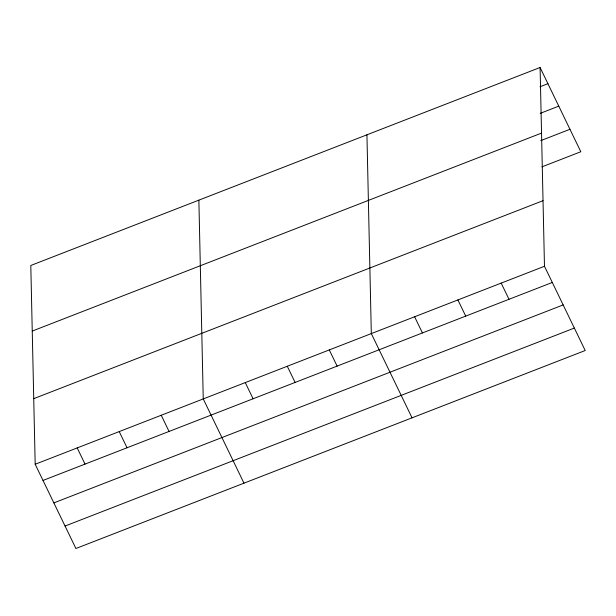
<?xml version="1.0" encoding="UTF-8"?>
<svg xmlns="http://www.w3.org/2000/svg" width="616" height="616" viewBox="0 0 616 616"><rect width="100%" height="100%" fill="white"/><g stroke="black" fill="none" stroke-linecap="round" stroke-linejoin="round"><path stroke-width="0.92" d="M540.093 67.498L30.8 265.481L35.181 464.256L75.907 548.502L585.2 350.519L544.475 266.281L540.093 67.498L580.819 151.744L541.949 166.859M539.962 86.779L547.917 83.684M540.224 113.359L558.774 106.144M32.248 331.077L541.541 133.095M540.81 140.617L569.962 129.283M33.734 398.66L543.027 200.685M35.181 464.256L544.475 266.281M43.005 480.442L552.298 282.459M53.862 502.895L563.155 304.92M65.05 526.041L574.343 328.066M501.185 283.106L509.008 299.291M457.896 299.93L465.719 316.116M414.607 316.763L422.43 332.948M412.042 417.833L371.317 333.587L366.936 134.812M329.298 349.926L337.121 366.104M287.279 366.258L295.103 382.444M245.268 382.59L253.091 398.775M243.975 483.167L203.249 398.922L198.868 200.146M161.23 415.253L169.054 431.439M119.211 431.585L127.042 447.77M77.2 447.924L85.023 464.102"/></g></svg>
